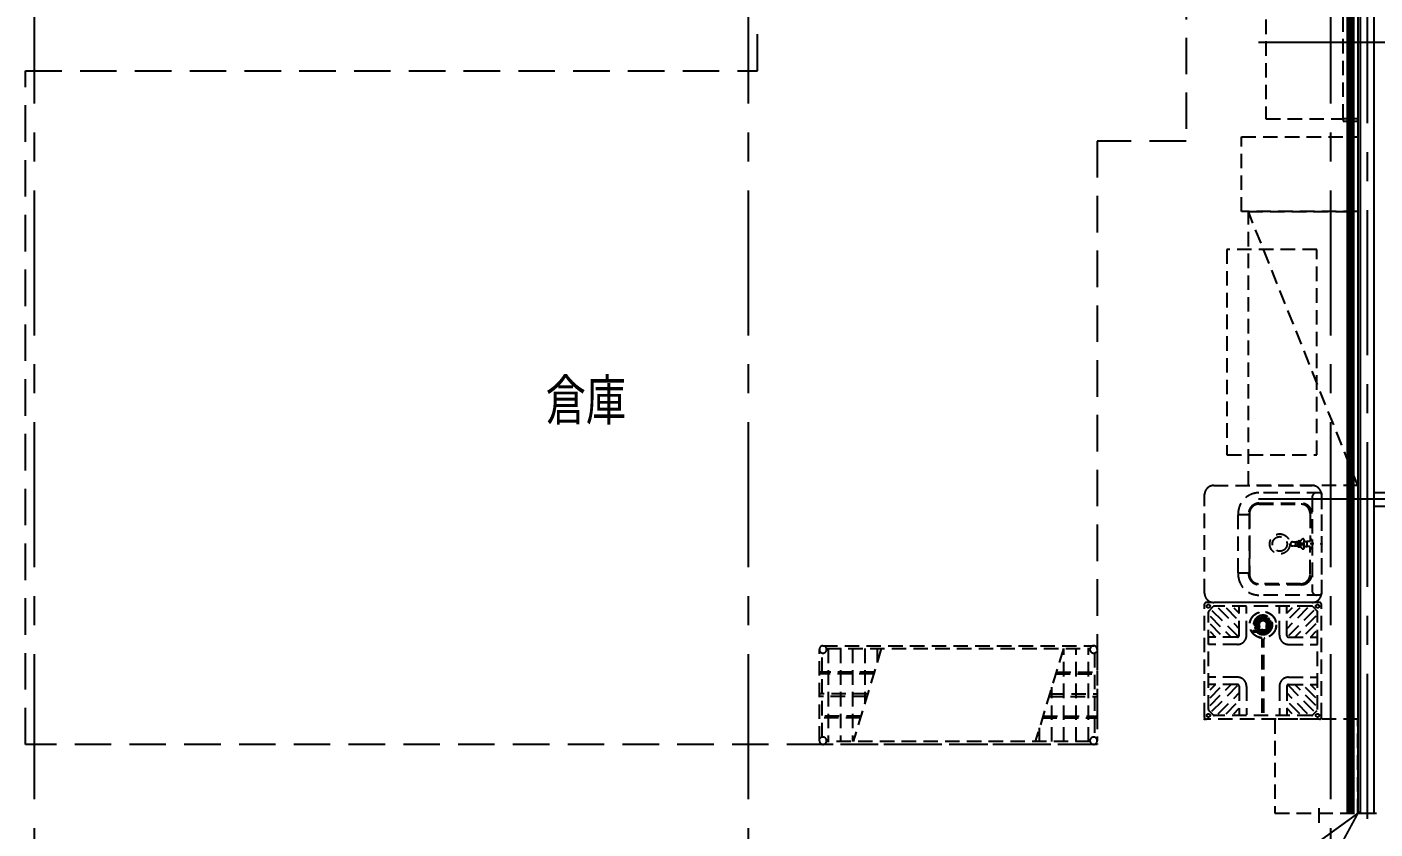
# Model space of a CAD drawing. Extents: x -119186 to 98821, y 1814 to 147180.
# Drawn here: x 15670 to 23053, y 24996 to 29389 of the extents above; entities that cross this region are included whole.
import ezdxf
from ezdxf.enums import TextEntityAlignment as Align

# ---------------------------------------------------------------- set-up
doc = ezdxf.new("R2010")
doc.units = 0
doc.header["$LTSCALE"] = 12.7
doc.header["$MEASUREMENT"] = 0
for name, pattern in [('CENTER', [2, 1.25, -0.25, 0.25, -0.25]), ('HIDDEN', [4.724409, 3.149606, -1.574803]), ('HIDDEN2', [0.1875, 0.125, -0.0625])]:
    doc.linetypes.add(name, pattern=pattern)
for name, color, linetype in [('50 zones', 3, 'CONTINUOUS'), ('80_SHELL_TEXT', 7, 'CONTINUOUS'), ('A_内装凡例', 7, 'CONTINUOUS'), ('A_建築（什器）', 8, 'CONTINUOUS'), ('A_建築（新設・仕上げ）', 2, 'CONTINUOUS'), ('A_建築（軽鉄下地）', 8, 'CONTINUOUS'), ('A_通り芯', 8, 'CENTER')]:
    doc.layers.add(name, color=color, linetype=linetype)
doc.styles.add('MUSER', font='SIMPLEX.shx', dxfattribs={"height": 300, "bigfont": 'BIGFONT.shx'})
doc.styles.get("Standard").update_dxf_attribs({"font": 'txt', "bigfont": 'BIGFONT.SHX'})

msp = doc.modelspace()

# ---------------------------------------------------------------- linework, layer by layer
at = {"layer": '50 zones', "color": 8, "linetype": 'HIDDEN', "ltscale": 5}
msp.add_lwpolyline([(15661.62, 29148.95), (19671.63, 29148.95), (19671.63, 30830.27), (22017.63, 30830.27), (22017.63, 28763.99), (21531.63, 28763.99), (21531.63, 25460), (15661.62, 25460)], close=True, dxfattribs=at)
at = {"layer": 'A_内装凡例', "color": 92, "true_color": 0x00d600}
for points, const_width in [([(22919.17, 25083.94), (22919.17, 31697.74), (22402.93, 31697.74)], 45.71), ([(22959.13, 25082.64), (22684.55, 24883.56), (22797.36, 24784.55), (22959.13, 25082.64)], 10.29)]:
    msp.add_lwpolyline(points, dxfattribs=dict(at, const_width=const_width))
at = {"layer": 'A_建築（什器）', "color": 8, "linetype": 'HIDDEN2', "ltscale": 50}
for p, q in [((22959.13, 26877.63), (22359.13, 28377.63)), ((22169.13, 26877.64), (22709.13, 26877.64)), ((22119.13, 26287.64), (22119.13, 26827.64)), ((22759.13, 26837.64), (22417.13, 26837.64)), ((22708.13, 26812.67), (22708.13, 26302.64)), ((22759.13, 26837.64), (22759.13, 26277.64)), ((22759.13, 26827.64), (22759.13, 26287.64)), ((22417.13, 26780.64), (22650.13, 26780.64)), ((22417.13, 26775.64), (22645.13, 26775.64)), ((22301.12, 26717.64), (22301.12, 26397.64)), ((22362.96, 26717.64), (22301.12, 26717.64)), ((22303.13, 26723.64), (22303.13, 26717.64)), ((22360.13, 26723.64), (22360.13, 26717.64)), ((22362.96, 26717.64), (22362.96, 26397.64)), ((22365.13, 26723.64), (22365.13, 26557.64)), ((22697.13, 26723.64), (22697.13, 26572.87)), ((22654.44, 26583.59), (22644.05, 26573.49)), ((22664.44, 26577.81), (22660.88, 26563.77)), ((22707.13, 26582.64), (22708.13, 26582.64)), ((22708.13, 26582.64), (22708.13, 26532.64)), ((22365.13, 26557.64), (22365.13, 26391.64)), ((22619.49, 26563.41), (22633.43, 26567.35)), ((22619.49, 26551.86), (22633.43, 26547.92)), ((22638.2, 26564.71), (22624.06, 26550.57)), ((22624.06, 26564.71), (22638.2, 26550.57)), ((22631.16, 26566.71), (22634.98, 26573.33)), ((22634.98, 26541.94), (22631.16, 26548.56)), ((22638.11, 26575.14), (22645.75, 26575.14)), ((22645.75, 26540.14), (22638.11, 26540.14)), ((22654.44, 26531.69), (22644.05, 26541.79)), ((22664.44, 26537.45), (22660.89, 26551.5)), ((22661.47, 26566.07), (22665.29, 26559.44)), ((22665.29, 26555.83), (22661.47, 26549.21)), ((22671.5, 26570.69), (22680.13, 26570.69)), ((22671.5, 26544.59), (22680.13, 26544.59)), ((22680.13, 26571.39), (22680.13, 26543.89)), ((22681.13, 26572.39), (22695.23, 26572.39)), ((22695.23, 26542.89), (22681.13, 26542.89)), ((22697.13, 26391.64), (22697.13, 26542.41)), ((22718.13, 26557.64), (22698.13, 26557.64)), ((22699.21, 26575.8), (22699.08, 26575.31)), ((22699.08, 26539.97), (22699.21, 26539.48)), ((22707.13, 26532.64), (22708.13, 26532.64)), ((22708.13, 26567.64), (22708.13, 26547.64)), ((22363.13, 26397.64), (22301.12, 26397.64)), ((22303.13, 26397.64), (22303.13, 26391.64)), ((22360.13, 26397.64), (22360.13, 26391.64)), ((22645.13, 26339.64), (22417.13, 26339.64)), ((22650.13, 26334.64), (22417.13, 26334.64)), ((22119.13, 25607.64), (22119.13, 26227.64)), ((22749.13, 26237.64), (22129.13, 26237.64)), ((22749.13, 26237.63), (22129.13, 26237.63)), ((22142.47, 26190.27), (22166.5, 26214.3)), ((22709.13, 26237.64), (22169.13, 26237.64)), ((22706.11, 26216.64), (22172.15, 26216.64)), ((22309.13, 26057.14), (22309.13, 26216.64)), ((22349.21, 26057.64), (22349.21, 26214.21)), ((22759.13, 26277.64), (22417.13, 26277.64)), ((22529.05, 26057.64), (22529.05, 26214.21)), ((22569.13, 26057.14), (22569.13, 26216.64)), ((22711.76, 26214.3), (22735.79, 26190.27)), ((22711.76, 26214.3), (22735.79, 26190.27)), ((22759.13, 25607.64), (22759.13, 26227.64)), ((22140.13, 25650.66), (22140.13, 26184.61)), ((22149.33, 26162.18), (22264.37, 26047.14)), ((22159.93, 26194.01), (22305, 26048.94)), ((22194.59, 26207.43), (22309.13, 26092.89)), ((22237.02, 26207.43), (22309.13, 26135.32)), ((22279.44, 26207.43), (22309.13, 26177.75)), ((22412.33, 26124.6), (22404.31, 26144.24)), ((22415.21, 26125.39), (22411.97, 26146.36)), ((22418.18, 26134.09), (22418.29, 26155.31)), ((22421.14, 26133.73), (22426.18, 26154.34)), ((22427.22, 26140.63), (22435.44, 26160.19)), ((22442.36, 26156.27), (22429.82, 26139.16)), ((22453.15, 26158.13), (22438.07, 26143.2)), ((22439.91, 26140.86), (22458.04, 26151.87)), ((22449.09, 26141.43), (22468.73, 26149.45)), ((22449.88, 26138.56), (22470.85, 26141.8)), ((22458.58, 26135.58), (22479.8, 26135.48)), ((22683.67, 26207.43), (22569.13, 26092.89)), ((22641.24, 26207.43), (22569.13, 26135.32)), ((22598.82, 26207.43), (22569.13, 26177.75)), ((22718.33, 26194.01), (22573.26, 26048.94)), ((22728.92, 26162.18), (22613.88, 26047.14)), ((22738.13, 25650.66), (22738.13, 26184.61)), ((22149.33, 26119.75), (22221.95, 26047.14)), ((22149.33, 26077.33), (22179.52, 26047.14)), ((22382.13, 26077.11), (22382.13, 26078.18)), ((22413.13, 26081.18), (22385.13, 26081.18)), ((22413.13, 26074.29), (22385.13, 26074.29)), ((22413.13, 26074.11), (22385.13, 26074.11)), ((22413.14, 26102.73), (22393.58, 26110.95)), ((22395.64, 26128.66), (22410.56, 26113.58)), ((22397.49, 26117.87), (22414.61, 26105.32)), ((22419.68, 26093.69), (22398.46, 26093.8)), ((22420.04, 26096.65), (22399.43, 26101.69)), ((22412.91, 26115.42), (22401.9, 26133.55)), ((22420.13, 26089.44), (22407.41, 26087.48)), ((22413.13, 26070.96), (22413.13, 26084.16)), ((22420.13, 26084.16), (22413.13, 26084.16)), ((22420.13, 26072.35), (22413.13, 26072.35)), ((22419.13, 26070.96), (22413.13, 26070.96)), ((22419.13, 26070.81), (22419.13, 26070.96)), ((22419.13, 26070.81), (22419.19, 26070.54)), ((22419.23, 26068.69), (22419.13, 26068.35)), ((22419.13, 26065.4), (22419.13, 26068.35)), ((22419.23, 26065.74), (22419.13, 26065.4)), ((22419.13, 26065.4), (22419.23, 26065.06)), ((22419.19, 26070.54), (22419.38, 26070.26)), ((22419.51, 26069.03), (22419.23, 26068.69)), ((22419.51, 26066.08), (22419.23, 26065.74)), ((22419.23, 26065.06), (22419.51, 26064.72)), ((22419.38, 26070.26), (22419.69, 26069.99)), ((22420.64, 26069.68), (22419.51, 26069.03)), ((22420.64, 26066.73), (22419.51, 26066.08)), ((22419.51, 26064.72), (22420.64, 26064.07)), ((22419.69, 26069.99), (22420.13, 26069.73)), ((22420.13, 26084.21), (22420.13, 26114.64)), ((22421.34, 26084.71), (22420.13, 26084.21)), ((22420.13, 26069.44), (22420.13, 26084.21)), ((22421.34, 26081.76), (22420.13, 26081.26)), ((22439.13, 26081.18), (22420.13, 26081.18)), ((22439.13, 26074.29), (22420.13, 26074.29)), ((22439.13, 26074.11), (22420.13, 26074.11)), ((22422.49, 26070.28), (22420.64, 26069.68)), ((22422.49, 26067.33), (22420.64, 26066.73)), ((22420.64, 26064.07), (22422.49, 26063.47)), ((22422.17, 26081.66), (22421.04, 26081.18)), ((22422.99, 26085.18), (22421.34, 26084.71)), ((22422.99, 26082.22), (22421.34, 26081.76)), ((22423.73, 26082.1), (22422.17, 26081.66)), ((22424.99, 26070.81), (22422.49, 26070.28)), ((22424.99, 26067.85), (22422.49, 26067.33)), ((22422.49, 26063.47), (22424.99, 26062.94)), ((22423.19, 26065.95), (22422.88, 26065.4)), ((22422.88, 26065.4), (22423.19, 26064.85)), ((22427.42, 26085.94), (22422.99, 26085.18)), ((22427.42, 26082.99), (22422.99, 26082.22)), ((22424.11, 26066.48), (22423.19, 26065.95)), ((22423.19, 26064.85), (22424.11, 26064.32)), ((22427.95, 26082.84), (22423.73, 26082.1)), ((22425.61, 26066.97), (22424.11, 26066.48)), ((22424.11, 26064.32), (22425.61, 26063.83)), ((22431.48, 26071.56), (22424.99, 26070.81)), ((22431.48, 26068.61), (22424.99, 26067.85)), ((22424.99, 26062.94), (22431.48, 26062.19)), ((22427.64, 26067.39), (22425.61, 26066.97)), ((22425.61, 26063.83), (22427.64, 26063.4)), ((22432.98, 26086.43), (22427.42, 26085.94)), ((22432.98, 26083.48), (22427.42, 26082.99)), ((22432.92, 26068.01), (22427.64, 26067.39)), ((22427.64, 26063.4), (22432.92, 26062.79)), ((22433.25, 26083.31), (22427.95, 26082.84)), ((22439.13, 26071.83), (22431.48, 26071.56)), ((22439.13, 26068.87), (22431.48, 26068.61)), ((22431.48, 26062.19), (22439.13, 26061.93)), ((22439.13, 26068.22), (22432.92, 26068.01)), ((22432.92, 26062.79), (22439.13, 26062.58)), ((22439.13, 26086.6), (22432.98, 26086.43)), ((22439.13, 26083.64), (22432.98, 26083.48)), ((22439.13, 26083.47), (22433.25, 26083.31)), ((22446.78, 26086.33), (22439.13, 26086.6)), ((22446.78, 26083.38), (22439.13, 26083.64)), ((22446.4, 26083.22), (22439.13, 26083.47)), ((22446.78, 26080.92), (22439.13, 26081.18)), ((22446.78, 26074.02), (22439.13, 26074.29)), ((22446.4, 26073.86), (22439.13, 26074.11)), ((22446.78, 26071.56), (22439.13, 26071.83)), ((22446.78, 26068.61), (22439.13, 26068.87)), ((22445.34, 26068.01), (22439.13, 26068.22)), ((22439.13, 26062.58), (22445.34, 26062.79)), ((22439.13, 26061.93), (22446.78, 26062.19)), ((22450.62, 26067.39), (22445.34, 26068.01)), ((22445.34, 26062.79), (22450.62, 26063.4)), ((22452.56, 26082.5), (22446.4, 26083.22)), ((22452.56, 26073.15), (22446.4, 26073.86)), ((22453.27, 26085.58), (22446.78, 26086.33)), ((22453.27, 26082.63), (22446.78, 26083.38)), ((22453.27, 26080.16), (22446.78, 26080.92)), ((22453.27, 26073.27), (22446.78, 26074.02)), ((22453.27, 26070.81), (22446.78, 26071.56)), ((22453.27, 26067.85), (22446.78, 26068.61)), ((22446.78, 26062.19), (22453.27, 26062.94)), ((22452.65, 26066.97), (22450.62, 26067.39)), ((22450.62, 26063.4), (22452.65, 26063.83)), ((22454.93, 26082), (22452.56, 26082.5)), ((22454.93, 26072.65), (22452.56, 26073.15)), ((22454.15, 26066.48), (22452.65, 26066.97)), ((22452.65, 26063.83), (22454.15, 26064.32)), ((22455.77, 26085.05), (22453.27, 26085.58)), ((22455.77, 26082.1), (22453.27, 26082.63)), ((22455.77, 26079.64), (22453.27, 26080.16)), ((22455.77, 26072.74), (22453.27, 26073.27)), ((22455.77, 26070.28), (22453.27, 26070.81)), ((22455.77, 26067.33), (22453.27, 26067.85)), ((22453.27, 26062.94), (22455.77, 26063.47)), ((22455.07, 26065.95), (22454.15, 26066.48)), ((22454.15, 26064.32), (22455.07, 26064.85)), ((22456.69, 26081.43), (22454.93, 26082)), ((22456.69, 26072.08), (22454.93, 26072.65)), ((22455.38, 26065.4), (22455.07, 26065.95)), ((22455.07, 26064.85), (22455.38, 26065.4)), ((22457.61, 26084.45), (22455.77, 26085.05)), ((22457.61, 26081.5), (22455.77, 26082.1)), ((22457.61, 26079.04), (22455.77, 26079.64)), ((22457.61, 26072.14), (22455.77, 26072.74)), ((22457.61, 26069.68), (22455.77, 26070.28)), ((22457.61, 26066.73), (22455.77, 26067.33)), ((22455.77, 26063.47), (22457.61, 26064.07)), ((22457.77, 26080.81), (22456.69, 26081.43)), ((22457.77, 26071.46), (22456.69, 26072.08)), ((22458.75, 26083.8), (22457.61, 26084.45)), ((22458.75, 26080.85), (22457.61, 26081.5)), ((22458.75, 26078.39), (22457.61, 26079.04)), ((22458.75, 26071.49), (22457.61, 26072.14)), ((22458.75, 26069.03), (22457.61, 26069.68)), ((22458.75, 26066.08), (22457.61, 26066.73)), ((22457.61, 26064.07), (22458.75, 26064.72)), ((22458.13, 26080.17), (22457.77, 26080.81)), ((22458.13, 26070.81), (22457.77, 26071.46)), ((22458.13, 26084.21), (22458.13, 26114.64)), ((22458.13, 26078.8), (22458.13, 26080.17)), ((22458.13, 26079.08), (22458.57, 26079.35)), ((22458.13, 26069.44), (22458.13, 26070.81)), ((22458.13, 26069.73), (22458.57, 26069.99)), ((22458.22, 26132.63), (22478.83, 26127.59)), ((22458.57, 26079.35), (22458.88, 26079.62)), ((22458.57, 26069.99), (22458.88, 26070.26)), ((22459.03, 26083.47), (22458.75, 26083.8)), ((22459.03, 26080.51), (22458.75, 26080.85)), ((22459.03, 26078.05), (22458.75, 26078.39)), ((22459.03, 26071.16), (22458.75, 26071.49)), ((22459.03, 26068.69), (22458.75, 26069.03)), ((22459.03, 26065.74), (22458.75, 26066.08)), ((22458.75, 26064.72), (22459.03, 26065.06)), ((22458.88, 26079.62), (22459.07, 26079.89)), ((22458.88, 26070.26), (22459.07, 26070.54)), ((22459.13, 26083.12), (22459.03, 26083.47)), ((22459.13, 26080.17), (22459.03, 26080.51)), ((22459.13, 26077.71), (22459.03, 26078.05)), ((22459.13, 26070.81), (22459.03, 26071.16)), ((22459.13, 26068.35), (22459.03, 26068.69)), ((22459.13, 26065.4), (22459.03, 26065.74)), ((22459.03, 26065.06), (22459.13, 26065.4)), ((22459.07, 26079.89), (22459.13, 26080.17)), ((22459.07, 26070.54), (22459.13, 26070.81)), ((22459.13, 26080.17), (22459.13, 26083.12)), ((22459.13, 26070.81), (22459.13, 26077.71)), ((22459.13, 26065.4), (22459.13, 26068.35)), ((22460.07, 26095.19), (22459.97, 26073.97)), ((22463.05, 26103.89), (22466.29, 26082.92)), ((22480.77, 26111.41), (22463.65, 26123.95)), ((22465.12, 26126.55), (22484.68, 26118.33)), ((22465.35, 26113.86), (22476.36, 26095.72)), ((22465.92, 26104.68), (22473.95, 26085.04)), ((22482.62, 26100.61), (22467.7, 26115.69)), ((22728.92, 26119.75), (22656.31, 26047.14)), ((22728.92, 26077.33), (22698.74, 26047.14)), ((20029.63, 26000), (21514.63, 26000)), ((22299.13, 26047.14), (22140.13, 26047.14)), ((22299.13, 26007.56), (22140.13, 26007.56)), ((22434.13, 25632.64), (22434.13, 26035.54)), ((22444.13, 25632.64), (22444.13, 26035.54)), ((22579.13, 26047.14), (22738.13, 26047.14)), ((22579.13, 26007.56), (22738.13, 26007.56)), ((20009.63, 25480, 10), (20009.63, 25980, 10)), ((20024.63, 25499.36), (20024.63, 25960.63)), ((20048.99, 25985), (21492.26, 25985)), ((20058.13, 25985), (20058.13, 25475)), ((20125.13, 25985), (20125.13, 25475)), ((20192.13, 25985), (20192.13, 25475)), ((20349.07, 25985), (20195.19, 25475)), ((20259.13, 25985), (20259.13, 25686.91)), ((20326.13, 25985), (20326.13, 25908.97)), ((21346.07, 25985), (21192.19, 25475)), ((21349.13, 25475), (21349.13, 25985)), ((21416.13, 25475), (21416.13, 25985)), ((21483.13, 25475), (21483.13, 25985)), ((21516.63, 25960.63), (21516.63, 25499.36)), ((21531.63, 25980, 10), (21531.63, 25480, 10)), ((20309.99, 25855.5), (20009.63, 25855.5)), ((20306.98, 25845.5), (20009.63, 25845.5)), ((21303.98, 25845.5), (21531.63, 25845.5)), ((21306.99, 25855.5), (21531.63, 25855.5)), ((21282.13, 25475), (21282.13, 25773.08)), ((22299.13, 25827.72), (22140.13, 25827.72)), ((22299.13, 25788.14), (22140.13, 25788.14)), ((22149.33, 25757.95), (22179.52, 25788.14)), ((22149.33, 25715.52), (22221.95, 25788.14)), ((22149.33, 25673.1), (22264.37, 25788.14)), ((22159.93, 25641.27), (22305, 25786.34)), ((22309.13, 25778.14), (22309.13, 25618.64)), ((22349.21, 25777.64), (22349.21, 25621.07)), ((22529.05, 25777.64), (22529.05, 25621.07)), ((22569.13, 25778.14), (22569.13, 25618.64)), ((22718.33, 25641.27), (22573.26, 25786.34)), ((22579.13, 25827.72), (22738.13, 25827.72)), ((22579.13, 25788.14), (22738.13, 25788.14)), ((22728.92, 25673.1), (22613.88, 25788.14)), ((22728.92, 25715.52), (22656.31, 25788.14)), ((22728.92, 25757.95), (22698.74, 25788.14)), ((20274.39, 25737.5), (20009.63, 25737.5)), ((20269.86, 25722.5), (20009.63, 25722.5)), ((21266.86, 25722.5), (21531.63, 25722.5)), ((21271.39, 25737.5), (21531.63, 25737.5)), ((22194.59, 25627.84), (22309.13, 25742.38)), ((22237.02, 25627.84), (22309.13, 25699.96)), ((22683.67, 25627.84), (22569.13, 25742.38)), ((22641.24, 25627.84), (22569.13, 25699.96)), ((22142.47, 25645.01), (22166.5, 25620.98)), ((22706.11, 25618.64), (22172.15, 25618.64)), ((22279.44, 25627.84), (22309.13, 25657.53)), ((22598.82, 25627.84), (22569.13, 25657.53)), ((22711.76, 25620.98), (22735.79, 25645.01)), ((20237.28, 25614.5), (20009.63, 25614.5)), ((20234.26, 25604.5), (20009.63, 25604.5)), ((21215.13, 25475), (21215.13, 25551.03)), ((21231.26, 25604.5), (21531.63, 25604.5)), ((21234.28, 25614.5), (21531.63, 25614.5)), ((22749.13, 25597.64), (22129.13, 25597.64)), ((21492.26, 25475), (20048.99, 25475)), ((21514.63, 25460), (20029.63, 25460)), ((22744.13, 25110), (22744.13, 25010))]:
    msp.add_line(p, q, dxfattribs=at)
for points in [[(22455.13, 29786.63), (22455.13, 28886.63), (22879.13, 28886.63), (22879.13, 29786.63)], [(22959.13, 29786.63), (22959.13, 28886.63), (22879.13, 28886.63), (22879.13, 29786.63)], [(22879.13, 28886.63), (22879.13, 28873.63), (22959.13, 28873.63), (22959.13, 28886.63)], [(22321.13, 28786.63), (22959.13, 28786.63), (22959.13, 28377.63), (22321.13, 28377.63)], [(22959.13, 28377.63), (22959.13, 26877.63), (22359.13, 26877.63), (22359.13, 28377.63)], [(22241.23, 28171.03), (22241.23, 27045.03), (22734.23, 27045.03), (22734.23, 28171.03)], [(22959.13, 25597.64), (22504.13, 25597.64), (22504.13, 25082.64), (22959.13, 25082.64)]]:
    msp.add_lwpolyline(points, close=True, dxfattribs=at)
for centre, radius in [((22531.13, 26557.64), 55), ((22531.13, 26557.64), 40), ((22646.13, 26557.64), 7), ((22759.13, 26557.64), 2), ((22140.13, 26216.64), 9.25), ((22738.13, 26216.64), 9.25), ((22439.13, 26114.64), 73), ((22439.13, 26114.64), 71.5), ((22140.13, 25618.64), 9.25), ((22738.13, 25618.64), 9.25), ((22119.13, 25597.64), 2), ((22119.13, 25597.64), 2)]:
    msp.add_circle(centre, radius, dxfattribs=at)
for centre, radius, start, end in [((22169.13, 26827.64), 50, 90, 180), ((22709.13, 26827.64), 50, 0, 90), ((22417.13, 26723.64), 114, 90, 180), ((22733.13, 26812.64), 25, 90, 180), ((22417.13, 26723.64), 57, 90, 180), ((22417.13, 26723.64), 52, 90, 180), ((22645.13, 26723.64), 52, 0, 90), ((22650.13, 26723.64), 57, 359.9637, 90), ((22658.63, 26579.29), 6, 345.8066, 134.195), ((22707.13, 26574.64), 8, 90, 171.676), ((22601.23, 26557.64), 11.3, 159.329, 200.671), ((22601.19, 26557.66), 11.25, 131.701, 159.34), ((22601.19, 26557.62), 11.25, 200.66, 228.299), ((22601.14, 26557.71), 11.19, 110.873, 131.685), ((22601.14, 26557.57), 11.19, 228.315, 249.127), ((22601.13, 26557.74), 11.14, 90, 110.868), ((22601.13, 26557.53), 11.14, 249.132, 270), ((22605.18, 26673.81), 105, 267.788, 284.8281), ((22605.18, 26441.47), 105, 75.172, 92.212), ((22621.13, 26557.64), 6, 105.806, 254.194), ((22646.13, 26596.14), 55, 255.15, 258.073), ((22646.13, 26519.14), 55, 101.927, 104.828), ((22626.63, 26591.41), 25, 285.8051, 314.1944), ((22626.63, 26523.86), 25, 45.806, 74.195), ((22646.13, 26557.64), 19.25, 114.62, 125.38), ((22646.13, 26557.64), 19.25, 234.62, 245.38), ((22658.63, 26535.99), 6, 225.805, 14.193), ((22685.13, 26557.64), 25, 165.806, 194.194), ((22671.5, 26610.69), 40, 257.547, 270), ((22671.5, 26504.59), 40, 90, 102.451), ((22646.13, 26557.64), 19.25, 354.6199, 5.3802), ((22681.13, 26571.39), 1, 90, 180), ((22681.13, 26543.89), 1, 180, 270), ((22695.23, 26576.39), 4, 270, 344.3572), ((22695.23, 26538.89), 4, 15.643, 90), ((22707.13, 26540.64), 8, 188.324, 270), ((22743.13, 26557.64), 16.5, 345.8585, 14.141), ((22417.13, 26391.64), 114, 180, 270), ((22417.13, 26391.64), 57, 180, 270), ((22417.13, 26391.64), 52, 180, 270), ((22645.13, 26391.64), 52, 270, 0), ((22650.13, 26391.64), 57, 270, 0.0363), ((22169.13, 26287.64), 50, 180, 270), ((22733.13, 26302.64), 25, 180, 270), ((22709.13, 26287.64), 50, 270, 0), ((22129.13, 26227.64), 10, 90, 180), ((22172.15, 26208.64), 8, 90, 135), ((22706.11, 26208.64), 8, 45, 90), ((22749.13, 26227.64), 10, 0, 90), ((22148.13, 26184.61), 8, 135, 180), ((22439.13, 26114.64), 52.5, 90, 219.589422), ((22398.48, 26131.48), 4, 31.270383, 224.709992), ((22408.02, 26145.75), 4, 8.770383, 202.209992), ((22439.13, 26114.64), 25, 90, 220.535802), ((22439.13, 26114.64), 22, 90, 210.272641), ((22419.68, 26134.08), 1.5, 179.709992, 346.270383), ((22422.29, 26155.29), 4, 346.270383, 179.709992), ((22428.61, 26140.05), 1.5, 157.209992, 323.770383), ((22439.13, 26158.64), 4, 323.770383, 157.209992), ((22439.13, 26142.14), 1.5, 134.709992, 301.270383), ((22439.13, 26114.64), 52.5, 292.392688, 90), ((22439.13, 26114.64), 25, 319.464198, 90), ((22439.13, 26114.64), 22, 329.727359, 90), ((22449.65, 26140.05), 1.5, 112.209992, 278.770383), ((22455.97, 26155.29), 4, 301.270383, 134.709992), ((22458.57, 26134.08), 1.5, 89.709992, 256.270383), ((22470.24, 26145.75), 4, 278.770383, 112.209992), ((22479.78, 26131.48), 4, 256.270383, 89.709992), ((22730.13, 26184.61), 8, 0, 45), ((22385.13, 26078.18), 3, 90, 180), ((22385.13, 26077.29), 3, 180, 270), ((22385.13, 26077.11), 3, 180, 270), ((22395.13, 26114.64), 4, 53.770383, 247.209992), ((22398.48, 26097.8), 4, 76.270383, 269.709992), ((22408.02, 26083.53), 4, 98.770383, 215.884139), ((22439.13, 26114.64), 52.5, 230.52515, 247.607312), ((22411.63, 26114.64), 1.5, 224.709992, 31.270383), ((22413.72, 26125.16), 1.5, 202.209992, 8.770383), ((22413.72, 26104.11), 1.5, 247.209992, 53.770383), ((22419.68, 26095.19), 1.5, 269.709992, 287.274964), ((22419.68, 26095.19), 1.5, 72.725036, 76.270383), ((22458.57, 26095.19), 1.5, 359.709992, 107.274964), ((22455.97, 26073.99), 4, 322.230601, 359.709992), ((22464.54, 26125.16), 1.5, 67.209992, 233.770383), ((22464.54, 26104.11), 1.5, 22.209992, 188.770383), ((22466.63, 26114.64), 1.5, 44.709992, 211.270383), ((22470.24, 26083.53), 4, 188.770383, 22.209992), ((22479.78, 26097.8), 4, 211.270383, 44.709992), ((22483.13, 26114.64), 4, 233.770383, 67.209992), ((20029.63, 25980, 10), 20, 180, 90), ((20029.63, 25980, 10), 20, 90, 180), ((21511.63, 25980, 10), 20, 90, 0), ((21511.63, 25980, 10), 20, 0, 90), ((22299.13, 26057.64), 50.08, 269.99957, 0.00043), ((22299.13, 26057.14), 10, 270, 0), ((22427.13, 26035.54), 7, 0, 81.373073), ((22451.13, 26035.54), 7, 98.626927, 180), ((22579.13, 26057.64), 50.08, 179.99957, 270.00043), ((22579.13, 26057.14), 10, 180, 270), ((22299.13, 25777.64), 50.08, 359.99957, 90.00043), ((22299.13, 25778.14), 10, 0, 90), ((22579.13, 25777.64), 50.08, 89.99957, 180.00043), ((22579.13, 25778.14), 10, 90, 180), ((22148.13, 25650.66), 8, 180, 225), ((22172.15, 25626.64), 8, 225, 270), ((22706.11, 25626.64), 8, 270, 315), ((22129.13, 25607.64), 10, 180, 270), ((22749.13, 25607.64), 10, 270, 0), ((22749.13, 25607.64), 10, 270, 0), ((20029.63, 25480, 10), 20, 270, 180), ((20029.63, 25480, 10), 20, 180, 270), ((21511.63, 25480, 10), 20, 0, 270), ((21511.63, 25480, 10), 20, 270, 0)]:
    msp.add_arc(centre, radius, start, end, dxfattribs=at)
at = {"layer": 'A_建築（新設・仕上げ）', "color": 8}
for p, q in [((22959.13, 31930.14), (22959.13, 25082.64)), ((22959.13, 25082.64), (23061.63, 25082.64))]:
    msp.add_line(p, q, dxfattribs=at)
at = {"layer": 'A_建築（軽鉄下地）', "color": 8, "ltscale": 50}
for p, q in [((22971.63, 31930.14), (22971.63, 25082.64)), ((23046.63, 31930.14), (23046.63, 25082.64)), ((23046.63, 26840.14), (23161.63, 26840.14)), ((23046.63, 26765.14), (23161.63, 26765.14))]:
    msp.add_line(p, q, dxfattribs=at)
at = {"layer": 'A_通り芯', "color": 8, "ltscale": 50}
for p, q in [((15709.13, 51353.91), (15709.13, 14059.15)), ((19619.13, 51353.91), (19619.13, 14059.15)), ((22809.13, 51353.91), (22809.13, 14059.15)), ((23009.13, 37275.74), (23009.13, 14059.15)), ((22414.25, 29305.49), (32548.18, 29305.49)), ((22414.25, 26805.49), (25345.7, 26805.49))]:
    msp.add_line(p, q, dxfattribs=at)

# ---------------------------------------------------------------- texts
at = {"layer": '80_SHELL_TEXT', "color": 8, "width": 0.8}
msp.add_text('倉庫', height=250, dxfattribs=at).set_placement((18511.37, 27461.8), align=Align.TOP_LEFT)
at = {"layer": 'A_建築（什器）', "color": 8, "linetype": 'HIDDEN2', "ltscale": 50, "style": 'MUSER', "flags": 3}
msp.add_attdef('CODE', (22971.63, 25575), 'AC4518SS', height=0.01, rotation=180, dxfattribs=at)

doc.saveas('drawing.dxf')
